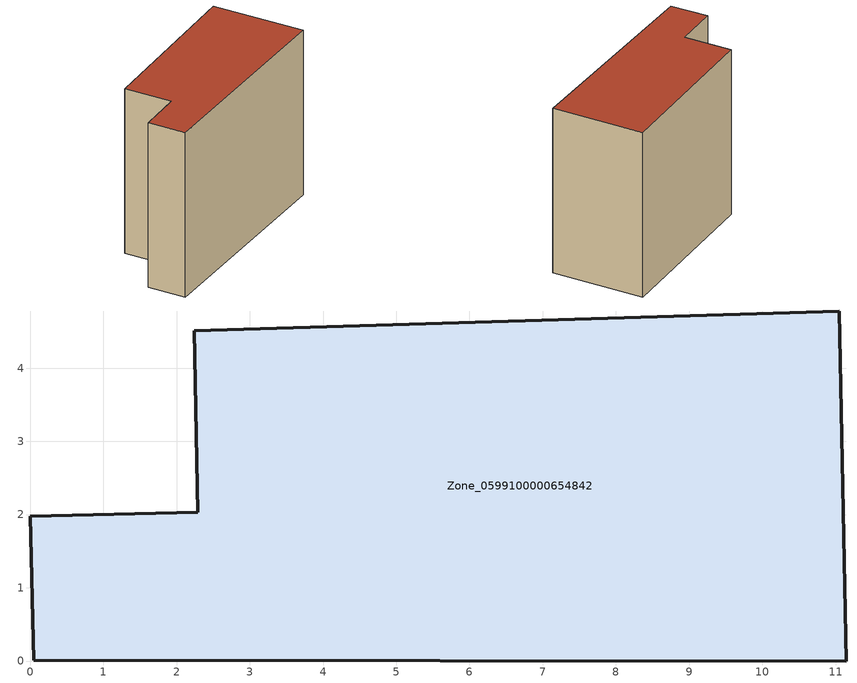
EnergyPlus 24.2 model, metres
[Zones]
Zone_0599100000654842
 floor ground (C_G): 11.15,0 0.05,0.01 0,1.98 2.29,2.03 2.24,4.51 11.05,4.78 z0
 wall outside (C_F): 0.05,0.01 11.15,0 11.05,4.78 2.24,4.51 2.29,2.03 0,1.98 0.05,0.01 z0:8.83
 roof outside (C_R): 0,1.98 0.05,0.01 11.15,0 11.05,4.78 2.24,4.51 2.29,2.03 z8.83
[BUILDING]
Pand.0599100000654842: North Axis=0; Terrain=City; Loads Convergence Tolerance Value=0.04; Temperature Convergence Tolerance Value=0.4; Solar Distribution=FullExterior; Maximum Number of Warmup Days=25; Minimum Number of Warmup Days=1
[Site:Location]
Rotterdam.The.Hague.AP_ZH_NLD Design_Conditions: Latitude=51.96; Longitude=4.45; Time Zone=1; Elevation=-4.5
[SITE:GROUNDTEMPERATURE:BUILDINGSURFACE]
18, 18, 18, 18, 18, 18, 18, 18, 18, 18, 18, 18
[MATERIAL] Thermal Absorptance=0.9; Solar Absorptance=0.7; Visible Absorptance=0.7
Name | Roughness | Thickness | Conductivity | Density | Specific Heat
G.TI.1946 | MediumSmooth | 0.15 | 1 | 540 | 1210
F.TI.1946 | Rough | 0.3 | 0.857143 | 1920 | 840
R.TI.1946 | MediumRough | 0.2 | 0.1 | 1500 | 1000
[CONSTRUCTION]
C_G: G.TI.1946
C_F: F.TI.1946
C_R: R.TI.1946
[ZONE]
Zone_0599100000654842: Type=1; Multiplier=1; Ceiling Height=Autocalculate; Volume=Autocalculate; Floor Area=autocalculate; Part of Total Floor Area=Yes
[ZONEINFILTRATION:DESIGNFLOWRATE]
Infil_Zone_0599100000654842: Zone or ZoneList or Space or SpaceList=Zone_0599100000654842; Schedule=AlwaysOn; Design Flow Rate Calculation Method=Flow/Area; Flow Rate per Floor Area=0.003; Constant Term Coefficient=1; Temperature Term Coefficient=0; Velocity Term Coefficient=0; Velocity Squared Term Coefficient=0
[HVACTEMPLATE:ZONE:IDEALLOADSAIRSYSTEM]
Zone_0599100000654842: Maximum Heating Supply Air Temperature=50; Minimum Cooling Supply Air Temperature=13; Maximum Heating Supply Air Humidity Ratio=0.0156; Minimum Cooling Supply Air Humidity Ratio=0.0077; Heating Limit=NoLimit; Cooling Limit=NoLimit; Dehumidification Control Type=ConstantSensibleHeatRatio; Cooling Sensible Heat Ratio=0.7; Dehumidification Setpoint=60; Humidification Control Type=None; Humidification Setpoint=30; Outdoor Air Method=None; Outdoor Air Flow Rate per Person=0.00944; Outdoor Air Flow Rate per Zone Floor Area=0; Outdoor Air Flow Rate per Zone=0; Demand Controlled Ventilation Type=None; Outdoor Air Economizer Type=NoEconomizer; Heat Recovery Type=None; Sensible Heat Recovery Effectiveness=0.7; Latent Heat Recovery Effectiveness=0.65
[ZONECONTROL:THERMOSTAT]
ThermostatControl_Zone_0599100000654842: Zone or ZoneList=Zone_0599100000654842; Control Type Schedule=DualSetpointControlType; Control 1=Thermostat_Zone_0599100000654842; Temperature Difference Between Cutout And Setpoint=0
[THERMOSTATSETPOINT:DUALSETPOINT]
Thermostat_Zone_0599100000654842: Heating Setpoint Temperature Schedule=HeatingSetpoint_Zone_0599100000654842; Cooling Setpoint Temperature Schedule=CoolingSetpoint_Zone_0599100000654842
[SCHEDULE:COMPACT]
HeatingSetpoint_Zone_0599100000654842: Through: 12/31, For: AllDays, Until: 24:00, 21
CoolingSetpoint_Zone_0599100000654842: Through: 12/31, For: AllDays, Until: 24:00, 24
DualSetpointControlType: Through: 12/31, For: AllDays, Until: 24:00, 4
AlwaysOn: Through: 12/31, For: AllDays, Until: 24:00, 1
